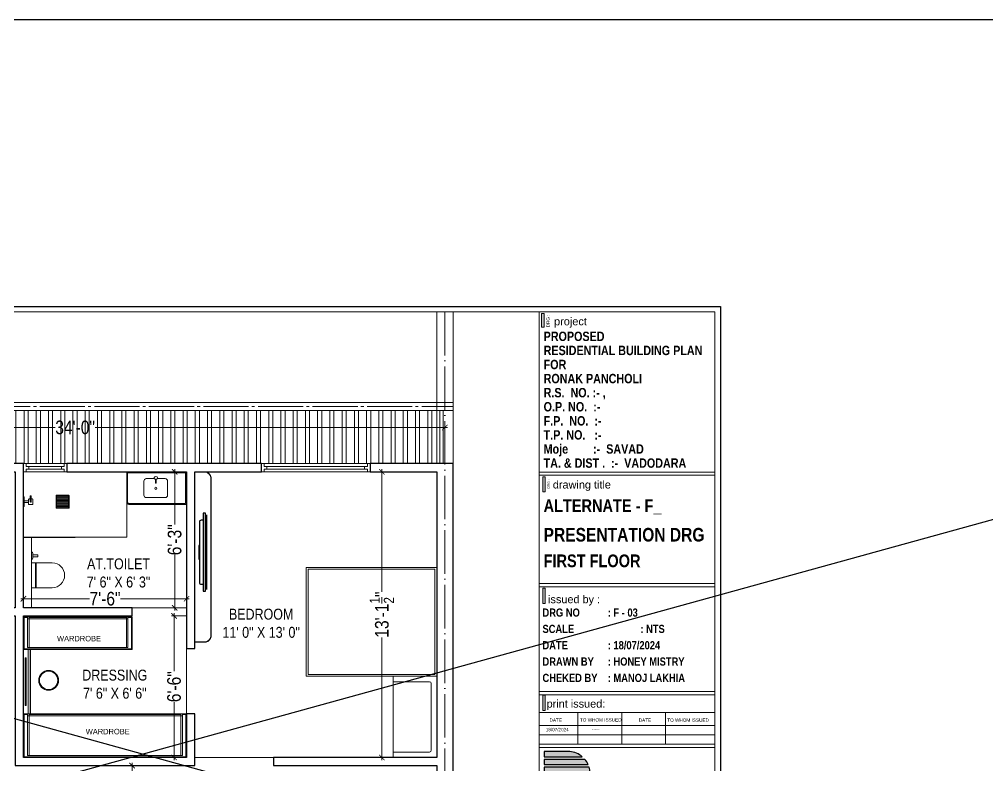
# Model space of a CAD drawing. Header units: millimetres. Extents: x 56222 to 120458, y -162468 to -121287.
# Drawn here: x 114978 to 115512, y -158295 to -157883 of the extents above; entities that cross this region are included whole.
import ezdxf

# ---------------------------------------------------------------- set-up
doc = ezdxf.new("R2010")
doc.units = ezdxf.units.MM
doc.header["$MEASUREMENT"] = 0
doc.header["$PDMODE"] = 35
doc.linetypes.add('ACAD_ISO04W100', pattern=[30, 24, -3, 0, -3])
doc.layers.get('Defpoints').update_dxf_attribs({"color": 220})
for name, color, linetype, lineweight in [('Farniture', 59, 'Continuous', 25), ('FIRST FLOOR', 7, 'Continuous', 9), ('FIRST FLOOR  ( PLINE )', 5, 'Continuous', 30), ('FIRST FLOOR ( DIM )', 250, 'Continuous', 9), ('FIRST FLOOR ( DW_RAIL )', 7, 'Continuous', 9), ('FIRST FLOOR ( TEXT )', 7, 'Continuous', 9), ('FURNITURE', 59, 'Continuous', 9), ('GROUND FLOOR', 7, 'Continuous', 9), ('SECOND FLOOR  ( PLINE )', 251, 'Continuous', 30), ('STAIRCASE', 45, 'Continuous', 25), ('X_GARDEN ( HATCH )', 251, 'Continuous', 9), ('X_SHEET', 7, 'Continuous', 9)]:
    doc.layers.add(name, color=color, linetype=linetype, lineweight=lineweight)
doc.styles.add("AR_0'-0", font='arial.ttf')
doc.styles.add('AR_6', font='arial.ttf', dxfattribs={"height": 6})
doc.styles.add("Cn_BT_0'-0", font='swissc.ttf')
doc.styles.add('Cn_BT_7½', font='swissc.ttf', dxfattribs={"height": 7.5})
doc.styles.add('KATHA', font='swissc.ttf')
doc.styles.add("KATHA'", font='swissc.ttf')
doc.styles.get("Standard").update_dxf_attribs({"font": 'arial.ttf', "height": 6})
doc.dimstyles.new('Cn_BT_7½', dxfattribs={"dimtxt": 9, "dimasz": 3, "dimexe": 1.5, "dimexo": 0, "dimgap": 0.09, "dimtad": 0, "dimdec": 3, "dimzin": 3, "dimdsep": 46, "dimlunit": 4, "dimtxsty": 'Cn_BT_7½', "dimblk": 'ARCHTICK', "dimcen": 0.09, "dimdle": 1.5, "dimclrd": 251, "dimclre": 251, "dimclrt": 14, "dimadec": 0, "dimazin": 0, "dimtfac": 0.75, "dimtdec": 3, "dimtofl": 0, "dimtmove": 0, "dimatfit": 3, "dimfxl": 0, "dimtolj": 1, "dimtzin": 0, "dimlwd": 15, "dimlwe": 15, "dimarcsym": 0})

# ---------------------------------------------------------------- blocks, each defined once
blk = doc.blocks.new('_ArchTick')
at = {"color": 0, "linetype": 'ByBlock', "const_width": 0.15}
blk.add_lwpolyline([(-0.5, -0.5), (0.5, 0.5)], dxfattribs=at)
blk = doc.blocks.new('*D300')
at = {"layer": 'Defpoints', "color": 0, "transparency": 16777216}
for p in [(115040.37, -158294.88), (115046.44, -158294.88), (115046.44, -158336.88)]:
    blk.add_point(p, dxfattribs=at)
at = {"layer": 'FIRST FLOOR ( DIM )', "color": 251, "lineweight": 15, "transparency": 16777216}
for p, q in [((115040.37, -158293.38), (115040.37, -158307.33)), ((115046.44, -158294.88), (115038.87, -158294.88)), ((115040.37, -158338.38), (115040.37, -158324.44)), ((115046.44, -158336.88), (115038.87, -158336.88))]:
    blk.add_line(p, q, dxfattribs=at)
at = {"layer": 'FIRST FLOOR ( DIM )', "color": 251, "lineweight": 15, "transparency": 16777216, "xscale": 3, "yscale": 3, "zscale": 3}
for p, rotation in [((115040.37, -158294.88), 90), ((115040.37, -158336.88), 270)]:
    blk.add_blockref('_ArchTick', p, dxfattribs=dict(at, rotation=rotation))
at = {"layer": 'FIRST FLOOR ( DIM )', "color": 14, "transparency": 16777216, "insert": (115040.37, -158315.88), "char_height": 7.5, "attachment_point": 5, "rotation": 90, "style": 'Cn_BT_7½'}
blk.add_mtext('\\A1;3\'-6"', dxfattribs=at)
blk = doc.blocks.new('*D299')
at = {"layer": 'Defpoints', "color": 0, "transparency": 16777216}
for p in [(115208.44, -158132.88), (115178.15, -158290.38), (115208.44, -158290.38)]:
    blk.add_point(p, dxfattribs=at)
at = {"layer": 'FIRST FLOOR ( DIM )', "color": 251, "lineweight": 15, "transparency": 16777216}
for p, q in [((115208.44, -158132.88), (115176.65, -158132.88)), ((115178.15, -158131.38), (115178.15, -158199.1)), ((115178.15, -158291.88), (115178.15, -158224.17)), ((115208.44, -158290.38), (115176.65, -158290.38))]:
    blk.add_line(p, q, dxfattribs=at)
at = {"layer": 'FIRST FLOOR ( DIM )', "color": 251, "lineweight": 15, "transparency": 16777216, "xscale": 3, "yscale": 3, "zscale": 3}
for p, rotation in [((115178.15, -158132.88), 90), ((115178.15, -158290.38), 270)]:
    blk.add_blockref('_ArchTick', p, dxfattribs=dict(at, rotation=rotation))
at = {"layer": 'FIRST FLOOR ( DIM )', "color": 14, "transparency": 16777216, "insert": (115178.15, -158211.63), "char_height": 7.5, "attachment_point": 5, "rotation": 90, "style": 'Cn_BT_7½'}
blk.add_mtext('\\A1;13\'-1{\\H0.750000x;\\S1/2;}"', dxfattribs=at)
blk = doc.blocks.new('*D298')
at = {"layer": 'Defpoints', "color": 0, "transparency": 16777216}
for p in [(115070.44, -158132.88), (115063.87, -158207.88), (115070.44, -158207.88)]:
    blk.add_point(p, dxfattribs=at)
at = {"layer": 'FIRST FLOOR ( DIM )', "color": 251, "lineweight": 15, "transparency": 16777216}
for p, q in [((115070.44, -158132.88), (115062.37, -158132.88)), ((115063.87, -158131.38), (115063.87, -158161.87)), ((115063.87, -158209.38), (115063.87, -158178.9)), ((115070.44, -158207.88), (115062.37, -158207.88))]:
    blk.add_line(p, q, dxfattribs=at)
at = {"layer": 'FIRST FLOOR ( DIM )', "color": 251, "lineweight": 15, "transparency": 16777216, "xscale": 3, "yscale": 3, "zscale": 3}
for p, rotation in [((115063.87, -158132.88), 90), ((115063.87, -158207.88), 270)]:
    blk.add_blockref('_ArchTick', p, dxfattribs=dict(at, rotation=rotation))
at = {"layer": 'FIRST FLOOR ( DIM )', "color": 14, "transparency": 16777216, "insert": (115063.87, -158170.38), "char_height": 7.5, "attachment_point": 5, "rotation": 90, "style": 'Cn_BT_7½'}
blk.add_mtext('\\A1;6\'-3"', dxfattribs=at)
blk = doc.blocks.new('*D297')
at = {"layer": 'Defpoints', "color": 0, "transparency": 16777216}
for p in [(115070.44, -158212.38), (115063.55, -158290.38), (115070.44, -158290.38)]:
    blk.add_point(p, dxfattribs=at)
at = {"layer": 'FIRST FLOOR ( DIM )', "color": 251, "lineweight": 15, "transparency": 16777216}
for p, q in [((115070.44, -158212.38), (115062.05, -158212.38)), ((115063.55, -158210.88), (115063.55, -158242.87)), ((115063.55, -158291.88), (115063.55, -158259.9)), ((115070.44, -158290.38), (115062.05, -158290.38))]:
    blk.add_line(p, q, dxfattribs=at)
at = {"layer": 'FIRST FLOOR ( DIM )', "color": 251, "lineweight": 15, "transparency": 16777216, "xscale": 3, "yscale": 3, "zscale": 3}
for p, rotation in [((115063.55, -158212.38), 90), ((115063.55, -158290.38), 270)]:
    blk.add_blockref('_ArchTick', p, dxfattribs=dict(at, rotation=rotation))
at = {"layer": 'FIRST FLOOR ( DIM )', "color": 14, "transparency": 16777216, "insert": (115063.55, -158251.38), "char_height": 7.5, "attachment_point": 5, "rotation": 90, "style": 'Cn_BT_7½'}
blk.add_mtext('\\A1;6\'-6"', dxfattribs=at)
blk = doc.blocks.new('*D295')
at = {"layer": 'Defpoints', "color": 0, "transparency": 16777216}
for p in [(115212.94, -158108.45), (114804.94, -158128.38), (115212.94, -158128.38)]:
    blk.add_point(p, dxfattribs=at)
at = {"layer": 'FIRST FLOOR ( DIM )', "color": 251, "lineweight": 15, "transparency": 16777216}
for p, q in [((114803.44, -158108.45), (114997.9, -158108.45)), ((114804.94, -158128.38), (114804.94, -158106.95)), ((115214.44, -158108.45), (115019.97, -158108.45)), ((115212.94, -158128.38), (115212.94, -158106.95))]:
    blk.add_line(p, q, dxfattribs=at)
at = {"layer": 'FIRST FLOOR ( DIM )', "color": 251, "lineweight": 15, "transparency": 16777216, "xscale": 3, "yscale": 3, "zscale": 3, "rotation": 180}
blk.add_blockref('_ArchTick', (114804.94, -158108.45), dxfattribs=at)
at = {"layer": 'FIRST FLOOR ( DIM )', "color": 251, "lineweight": 15, "transparency": 16777216, "xscale": 3, "yscale": 3, "zscale": 3}
blk.add_blockref('_ArchTick', (115212.94, -158108.45), dxfattribs=at)
at = {"layer": 'FIRST FLOOR ( DIM )', "color": 14, "transparency": 16777216, "insert": (115008.94, -158108.45), "char_height": 7.5, "attachment_point": 5, "style": 'Cn_BT_7½'}
blk.add_mtext('\\A1;34\'-0"', dxfattribs=at)
blk = doc.blocks.new('logo')
at = {"layer": 'STAIRCASE', "linetype": 'Continuous', "ltscale": 15}
h = blk.add_hatch(color=0, dxfattribs=at)
edge = h.paths.add_edge_path()
edge.add_line((52190.2, -8438.8), (52131.5, -8438.8))
edge.add_line((52131.5, -8438.8), (52131.5, -8450.8))
edge.add_line((52131.5, -8450.8), (52219.1, -8450.8))
edge.add_arc((52186.1, -8489.7), 51, 49.5898, 85.3906)
edge = h.paths.add_edge_path()
edge.add_line((52225, -8456.8), (52131.5, -8456.8))
edge.add_line((52131.5, -8456.8), (52131.5, -8468.8))
edge.add_line((52131.5, -8468.8), (52232.6, -8468.8))
edge.add_arc((52186.1, -8489.7), 51, 24.196, 40.1809)
edge = h.paths.add_edge_path()
edge.add_line((52234.8, -8474.7), (52131.5, -8474.7))
edge.add_line((52131.5, -8474.7), (52131.5, -8486.7))
edge.add_line((52131.5, -8486.7), (52237, -8486.7))
edge.add_arc((52186.1, -8489.7), 51, 3.3421, 17.076)
edge = h.paths.add_edge_path()
edge.add_line((52237, -8492.6), (52174.8, -8492.6))
edge.add_arc((52158.3, -8513.7), 26.8, 19.8001, 51.8901, ccw=False)
edge.add_line((52183.5, -8504.6), (52234.8, -8504.6))
edge.add_arc((52186.1, -8489.7), 51, 342.9464, 356.6794)
edge = h.paths.add_edge_path()
edge.add_line((52232.6, -8510.5), (52183.5, -8510.5))
edge.add_line((52183.5, -8510.5), (52183.5, -8522.5))
edge.add_line((52183.5, -8522.5), (52225.1, -8522.5))
edge.add_arc((52186.1, -8489.7), 51, 319.8472, 335.8275)
edge = h.paths.add_edge_path()
edge.add_line((52219.2, -8528.5), (52183.5, -8528.5))
edge.add_line((52183.5, -8528.5), (52183.5, -8540.5))
edge.add_line((52183.5, -8540.5), (52190.4, -8540.5))
edge.add_arc((52186.1, -8489.7), 51, 274.8693, 310.4434)
edge = h.paths.add_edge_path()
edge.add_line((52136, -8528.5), (52131.5, -8528.5))
edge.add_line((52131.5, -8528.5), (52131.5, -8540.5))
edge.add_line((52131.5, -8540.5), (52158.3, -8540.5))
edge.add_arc((52158.3, -8513.7), 26.8, 213.4982, 270, ccw=False)
edge = h.paths.add_edge_path()
edge.add_line((52131.5, -8513.7), (52131.5, -8522.5))
edge.add_line((52131.5, -8522.5), (52133, -8522.5))
edge.add_arc((52158.3, -8513.7), 26.8, 180, 199.307, ccw=False)
edge = h.paths.add_edge_path()
edge.add_line((52131.7, -8510.5), (52131.5, -8510.5))
edge.add_line((52131.5, -8510.5), (52131.5, -8513.7))
edge.add_arc((52158.3, -8513.7), 26.8, 173.2545, 180, ccw=False)
edge = h.paths.add_edge_path()
edge.add_line((52141.8, -8492.6), (52131.5, -8492.6))
edge.add_line((52131.5, -8492.6), (52131.5, -8504.6))
edge.add_line((52131.5, -8504.6), (52133.1, -8504.6))
edge.add_arc((52158.3, -8513.7), 26.8, 128.1099, 160.1999, ccw=False)
edge = h.paths.add_edge_path()
edge.add_arc((52158.3, -8513.7), 14.8, 0, 360)
at = {"layer": 'STAIRCASE', "color": 0, "linetype": 'Continuous', "ltscale": 15}
blk.add_line((52183.5, -8540.5), (52183.5, -8504.6), dxfattribs=at)
for points in [[(52190.2, -8438.8), (52131.5, -8438.8), (52131.5, -8450.8), (52219.1, -8450.8, 0.157494)], [(52225, -8456.8), (52131.5, -8456.8), (52131.5, -8468.8), (52232.6, -8468.8, 0.06986)], [(52234.8, -8474.7), (52131.5, -8474.7), (52131.5, -8486.7), (52237, -8486.7, 0.059998)], [(52141.8, -8492.6), (52131.5, -8492.6), (52131.5, -8504.6), (52133.1, -8504.6, -0.140942)], [(52237, -8492.6), (52174.8, -8492.6, -0.140942), (52183.5, -8504.6), (52234.8, -8504.6, 0.059993)], [(52131.7, -8510.5), (52131.5, -8510.5), (52131.5, -8513.7, -0.029441)], [(52131.5, -8513.7), (52131.5, -8522.5), (52133, -8522.5, -0.084443)], [(52232.6, -8510.5), (52183.5, -8510.5), (52183.5, -8522.5), (52225.1, -8522.5, 0.069841)], [(52136, -8528.5), (52131.5, -8528.5), (52131.5, -8540.5), (52158.3, -8540.5, -0.251655)], [(52219.2, -8528.5), (52183.5, -8528.5), (52183.5, -8540.5), (52190.4, -8540.5, 0.15648)]]:
    blk.add_lwpolyline(points, format="xyb", close=True, dxfattribs=at)
blk.add_circle((52158.3, -8513.7), 14.8, dxfattribs=at)
blk.add_arc((52158.3, -8513.7), 26.8, 19.8001, 270, dxfattribs=at)
blk = doc.blocks.new('A$C744D1EC1')
at = {"layer": 'FURNITURE'}
for p, q in [((-2.26, -0.39), (-2.26, 0)), ((-2.26, -0.39), (-2.26, 0)), ((0, -0.39), (0, 0)), ((0, -0.39), (0, 0)), ((2.26, -0.39), (2.26, 0)), ((2.26, -0.39), (2.26, 0)), ((-2.26, -0.39), (2.26, -0.39)), ((-2.26, -0.39), (2.26, -0.39)), ((-1.26, -2.56), (-1.26, -4.14)), ((-1.06, -2.36), (1.06, -2.36)), ((-1.06, -4.33), (1.06, -4.33)), ((-0.39, -0.39), (-0.39, -2.36)), ((0, -3.15), (2.56, -3.15)), ((0, -3.55), (2.56, -3.55)), ((0.39, -0.39), (0.39, -2.36)), ((1.26, -2.56), (1.26, -3.15)), ((1.26, -3.55), (1.26, -4.14))]:
    blk.add_line(p, q, dxfattribs=at)
for points in [[(-2.96, -15.14), (-2.96, -20.86, 0.414214), (-2.86, -20.96), (2.86, -20.96, 0.414214), (2.96, -20.86), (2.96, -15.14, 0.414214), (2.86, -15.04), (-2.86, -15.04, 0.414214)], [(-2.76, -15.34), (-2.76, -20.66, 0.414214), (-2.66, -20.76), (2.66, -20.76, 0.414214), (2.76, -20.66), (2.76, -15.34, 0.414214), (2.66, -15.24), (-2.66, -15.24, 0.414214)]]:
    blk.add_lwpolyline(points, format="xyb", close=True, dxfattribs=at)
for centre, radius in [((2.56, -3.35), 0.197), ((-2.21, -15.79), 0.0985), ((-2.21, -16.34), 0.0985), ((-2.21, -16.9), 0.0985), ((-2.21, -17.45), 0.0985), ((-1.66, -15.79), 0.0985), ((-1.66, -16.34), 0.0985), ((-1.66, -16.9), 0.0985), ((-1.66, -17.45), 0.0985), ((-1.1, -15.79), 0.0985), ((-1.1, -16.34), 0.0985), ((-1.1, -16.9), 0.0985), ((-1.1, -17.45), 0.0985), ((-0.55, -15.79), 0.0985), ((-0.55, -16.34), 0.0985), ((-0.55, -16.9), 0.0985), ((-0.55, -17.45), 0.0985), ((0, -15.79), 0.0985), ((0, -16.34), 0.0985), ((0, -16.9), 0.0985), ((0, -17.45), 0.0985), ((0.55, -15.79), 0.0985), ((0.55, -16.34), 0.0985), ((0.55, -16.9), 0.0985), ((0.55, -17.45), 0.0985), ((1.1, -15.79), 0.0985), ((1.1, -16.34), 0.0985), ((1.1, -16.9), 0.0985), ((1.1, -17.45), 0.0985), ((1.66, -15.79), 0.0985), ((1.66, -16.34), 0.0985), ((1.66, -16.9), 0.0985), ((1.66, -17.45), 0.0985), ((2.21, -15.79), 0.0985), ((2.21, -16.34), 0.0985), ((2.21, -16.9), 0.0985), ((2.21, -17.45), 0.0985), ((-2.21, -18), 0.0985), ((-2.21, -18.55), 0.0985), ((-2.21, -19.1), 0.0985), ((-2.21, -19.66), 0.0985), ((-2.21, -20.21), 0.0985), ((-1.66, -18), 0.0985), ((-1.66, -18.55), 0.0985), ((-1.66, -19.1), 0.0985), ((-1.66, -19.66), 0.0985), ((-1.66, -20.21), 0.0985), ((-1.1, -18), 0.0985), ((-1.1, -18.55), 0.0985), ((-1.1, -19.1), 0.0985), ((-1.1, -19.66), 0.0985), ((-1.1, -20.21), 0.0985), ((-0.55, -18), 0.0985), ((-0.55, -18.55), 0.0985), ((-0.55, -19.1), 0.0985), ((-0.55, -19.66), 0.0985), ((-0.55, -20.21), 0.0985), ((0, -18), 0.0985), ((0, -18.55), 0.0985), ((0, -19.1), 0.0985), ((0, -19.66), 0.0985), ((0, -20.21), 0.0985), ((0.55, -18), 0.0985), ((0.55, -18.55), 0.0985), ((0.55, -19.1), 0.0985), ((0.55, -19.66), 0.0985), ((0.55, -20.21), 0.0985), ((1.1, -18), 0.0985), ((1.1, -18.55), 0.0985), ((1.1, -19.1), 0.0985), ((1.1, -19.66), 0.0985), ((1.1, -20.21), 0.0985), ((1.66, -18), 0.0985), ((1.66, -18.55), 0.0985), ((1.66, -19.1), 0.0985), ((1.66, -19.66), 0.0985), ((1.66, -20.21), 0.0985), ((2.21, -18), 0.0985), ((2.21, -18.55), 0.0985), ((2.21, -19.1), 0.0985), ((2.21, -19.66), 0.0985), ((2.21, -20.21), 0.0985)]:
    blk.add_circle(centre, radius, dxfattribs=at)
for centre, start, end in [((-1.06, -2.56), 90, 180), ((-1.06, -4.14), 180, 270), ((0, -3.35), 90, 270), ((1.06, -2.56), 0, 90), ((1.06, -4.14), 270, 0)]:
    blk.add_arc(centre, 0.197, start, end, dxfattribs=at)
blk = doc.blocks.new('tv')
at = {"layer": 'Farniture'}
for points in [[(47049.68, -94850.89), (47017.64, -94850.89), (47017.64, -94849.96), (47049.68, -94849.96)], [(47048.97, -94849.55), (47018.36, -94849.55), (47018.36, -94849.43), (47048.97, -94849.43)], [(47048.62, -94849.96), (47018.71, -94849.96), (47018.71, -94849.55), (47048.62, -94849.55)], [(47030.87, -94852.22), (47036.46, -94852.22), (47036.46, -94852.63), (47030.87, -94852.63)]]:
    blk.add_lwpolyline(points, close=True, dxfattribs=at)
blk.add_lwpolyline([(47046.93, -94850.89), (47020.39, -94850.89), (47020.39, -94851.6, 0.414214), (47021.02, -94852.22), (47046.31, -94852.22, 0.414214), (47046.93, -94851.6)], format="xyb", close=True, dxfattribs=at)
blk = doc.blocks.new('dfg')
at = {"layer": 'FURNITURE'}
for p, q in [((295086.03, -103322.89), (295099.32, -103322.89)), ((295086.03, -103322.89), (295086.03, -103338.95)), ((295088.5, -103338.95), (295088.5, -103322.89)), ((295089.07, -103338.95), (295089.07, -103322.89)), ((295086.03, -103338.95), (295099.32, -103338.95))]:
    blk.add_line(p, q, dxfattribs=at)
for points in [[(295086.89, -103316.98), (295086.89, -103319.57, -0.455818), (295086.08, -103320.57), (295086.03, -103320.57), (295086.03, -103315.98), (295086.08, -103315.98, -0.455818)], [(295090.07, -103317.91), (295090.07, -103318.8, -0.414214), (295089.82, -103319.05), (295086.89, -103319.05), (295086.89, -103317.66), (295089.82, -103317.66, -0.414214)]]:
    blk.add_lwpolyline(points, format="xyb", close=True, dxfattribs=at)
blk.add_arc((295099.32, -103330.92), 8.03, 270, 90, dxfattribs=at)
blk = doc.blocks.new('*D290')
at = {"layer": 'Defpoints', "color": 0, "transparency": 16777216}
for p in [(114980.44, -158207.88), (115070.44, -158202.89), (115070.44, -158207.88)]:
    blk.add_point(p, dxfattribs=at)
at = {"layer": 'FIRST FLOOR ( DIM )', "color": 251, "lineweight": 15, "transparency": 16777216}
for p, q in [((114980.44, -158207.88), (114980.44, -158201.39)), ((115070.44, -158207.88), (115070.44, -158201.39)), ((114978.94, -158202.89), (115016.91, -158202.89)), ((115071.94, -158202.89), (115033.96, -158202.89))]:
    blk.add_line(p, q, dxfattribs=at)
at = {"layer": 'FIRST FLOOR ( DIM )', "color": 251, "lineweight": 15, "transparency": 16777216, "xscale": 3, "yscale": 3, "zscale": 3, "rotation": 180}
blk.add_blockref('_ArchTick', (114980.44, -158202.89), dxfattribs=at)
at = {"layer": 'FIRST FLOOR ( DIM )', "color": 251, "lineweight": 15, "transparency": 16777216, "xscale": 3, "yscale": 3, "zscale": 3}
blk.add_blockref('_ArchTick', (115070.44, -158202.89), dxfattribs=at)
at = {"layer": 'FIRST FLOOR ( DIM )', "color": 14, "transparency": 16777216, "insert": (115025.44, -158202.89), "char_height": 7.5, "attachment_point": 5, "style": 'Cn_BT_7½'}
blk.add_mtext('\\A1;7\'-6"', dxfattribs=at)

msp = doc.modelspace()

# ---------------------------------------------------------------- hatches: boundary and pattern name
at = {"layer": 'X_GARDEN ( HATCH )'}
h = msp.add_hatch(dxfattribs=at)
h.set_pattern_fill('ANSI32', color=45, scale=18, angle=45, style=0)
h.set_pattern_definition([(90, (7986.503, -2e-10), (-6.75, 1e-15), []), (90, (7988.753, 2.25), (-6.75, 1e-15), [])])
h.paths.add_polyline_path([(114804.09001, -158099.13434), (115212.09001, -158099.13434), (115212.09001, -158128.38434), (114804.09001, -158128.38434)])
at = {"layer": 'X_SHEET', "ltscale": 0.25}
h = msp.add_hatch(color=0, dxfattribs=at)
h.dxf.hatch_style = 1
h.paths.add_polyline_path([(115268.21027, -158135.63267), (115266.90629, -158135.63267), (115266.90629, -158144.01967), (115268.21027, -158144.01967)])
h = msp.add_hatch(color=0, dxfattribs=at)
h.dxf.hatch_style = 1
h.paths.add_polyline_path([(115268.21034, -158197.03508), (115266.90636, -158197.03508), (115266.90636, -158205.42209), (115268.21034, -158205.42209)])
h = msp.add_hatch(color=0, dxfattribs=at)
h.dxf.hatch_style = 1
h.paths.add_polyline_path([(115268.20755, -158256.02364), (115266.90357, -158256.02364), (115266.90357, -158264.41065), (115268.20755, -158264.41065)])

# ---------------------------------------------------------------- linework, layer by layer
at = {"layer": 'Defpoints'}
msp.add_lwpolyline([(115364.97113, -158576.66741), (114677.70766, -158576.66741), (114677.70766, -158041.7346), (115364.97113, -158041.7346)], close=True, dxfattribs=at)
at = {"layer": 'FIRST FLOOR', "color": 1, "linetype": 'ACAD_ISO04W100'}
msp.add_line((115212.93568, -158044.7346), (115212.93568, -158444.88434), dxfattribs=at)
at = {"layer": 'FIRST FLOOR'}
for p, q in [((115217.43568, -158128.38434), (114804.93568, -158128.38434)), ((114980.43568, -158128.38434), (114980.43568, -158207.88434)), ((115070.43568, -158132.88434), (114980.43568, -158132.88434)), ((115004.43568, -158128.38434), (115004.43568, -158132.88434)), ((115070.43568, -158132.88434), (115070.43568, -158290.38434)), ((115074.93568, -158132.88434), (115074.93568, -158230.38434)), ((115208.43568, -158132.88434), (115074.93568, -158132.88434)), ((115111.68568, -158132.88434), (115111.68568, -158128.38434)), ((115171.68568, -158132.88434), (115171.68568, -158128.38434)), ((115208.43568, -158132.88434), (115208.43568, -158290.38434)), ((115217.43568, -158128.38434), (115217.43568, -158444.88434)), ((115070.43568, -158207.88434), (114980.43568, -158207.88434)), ((115040.43568, -158207.88434), (115040.43568, -158212.38434)), ((114980.43568, -158212.38434), (114980.43568, -158290.38434)), ((115040.43568, -158212.38434), (114980.43568, -158212.38434)), ((115074.93568, -158230.38434), (115070.43568, -158230.38434)), ((115074.93568, -158266.38434), (115070.43568, -158266.38434)), ((115074.93568, -158266.38434), (115074.93568, -158294.88434)), ((115070.43568, -158290.38434), (114980.43568, -158290.38434)), ((115208.43568, -158290.38434), (115074.93568, -158290.38434)), ((115118.43568, -158290.38434), (115118.43568, -158294.88434)), ((115074.93568, -158294.88434), (114975.93568, -158294.88434)), ((115208.43568, -158294.88434), (115118.43568, -158294.88434)), ((115208.43568, -158294.88434), (115208.43568, -158435.88434))]:
    msp.add_line(p, q, dxfattribs=at)
at = {"layer": 'FIRST FLOOR  ( PLINE )'}
for points in [[(114813.93568, -158132.88434), (114975.93568, -158132.88434), (114975.93568, -158207.88434), (114963.93568, -158207.88434), (114963.93568, -158212.38434), (114975.93568, -158212.38434), (114975.93568, -158294.88434), (115074.93568, -158294.88434), (115074.93568, -158266.38434), (115070.43568, -158266.38434), (115070.43568, -158290.38434), (114980.43568, -158290.38434), (114980.43568, -158212.38434), (115040.43568, -158212.38434), (115040.43568, -158207.88434), (114980.43568, -158207.88434), (114980.43568, -158128.38434), (114804.93568, -158128.38434), (114804.93568, -158183.88434), (114813.93568, -158183.88434)], [(115074.93568, -158132.88434), (115111.68568, -158132.88434), (115111.68568, -158128.38434), (115004.43568, -158128.38434), (115004.43568, -158132.88434), (115070.43568, -158132.88434), (115070.43568, -158230.38434), (115074.93568, -158230.38434)], [(115217.43568, -158128.38434), (115171.68568, -158128.38434), (115171.68568, -158132.88434), (115208.43568, -158132.88434), (115208.43568, -158290.38434), (115118.43568, -158290.38434), (115118.43568, -158294.88434), (115208.43568, -158294.88434), (115208.43568, -158435.88434), (115191.93568, -158435.88434), (115191.93568, -158444.88434), (115217.43568, -158444.88434)]]:
    msp.add_lwpolyline(points, close=True, dxfattribs=at)
at = {"layer": 'FIRST FLOOR ( DW_RAIL )'}
for points in [[(115004.43568, -158128.38434), (115002.93568, -158128.38434), (115002.93568, -158129.88434), (115001.43568, -158129.88434), (115001.43568, -158131.38434), (114983.43568, -158131.38434), (114983.43568, -158129.88434), (114981.93568, -158129.88434), (114981.93568, -158128.38434), (114980.43568, -158128.38434), (114980.43568, -158132.88434), (114981.93568, -158132.88434), (114981.93568, -158131.38434), (114983.43568, -158131.38434), (114983.43568, -158129.88434), (115001.43568, -158129.88434), (115001.43568, -158131.38434), (115002.93568, -158131.38434), (115002.93568, -158132.88434), (115004.43568, -158132.88434), (115004.43568, -158128.38434), (114980.43568, -158128.38434), (114980.43568, -158132.88434), (115004.43568, -158132.88434)], [(115171.68568, -158128.38434), (115170.18568, -158128.38434), (115170.18568, -158129.88434), (115168.68568, -158129.88434), (115168.68568, -158131.38434), (115114.68568, -158131.38434), (115114.68568, -158129.88434), (115113.18568, -158129.88434), (115113.18568, -158128.38434), (115111.68568, -158128.38434), (115111.68568, -158132.88434), (115113.18568, -158132.88434), (115113.18568, -158131.38434), (115114.68568, -158131.38434), (115114.68568, -158129.88434), (115168.68568, -158129.88434), (115168.68568, -158131.38434), (115170.18568, -158131.38434), (115170.18568, -158132.88434), (115171.68568, -158132.88434), (115171.68568, -158128.38434), (115111.68568, -158128.38434), (115111.68568, -158132.88434), (115171.68568, -158132.88434)]]:
    msp.add_lwpolyline(points, close=True, dxfattribs=at)
at = {"layer": 'FURNITURE'}
for p, q in [((115037.43568, -158168.97816), (115037.43568, -158132.88316)), ((115037.43568, -158168.97816), (114980.43568, -158168.97816)), ((115184.43584, -158245.63493), (115184.43919, -158290.38569))]:
    msp.add_line(p, q, dxfattribs=at)
at = {"layer": 'FURNITURE', "color": 5, "lineweight": 30, "ltscale": 10000}
for p, q in [((115037.43568, -158132.88316), (115037.43568, -158150.88896)), ((114980.43568, -158168.97816), (115008.93568, -158168.97816))]:
    msp.add_line(p, q, dxfattribs=at)
at = {"layer": 'FURNITURE'}
for points in [[(115070.43568, -158132.88316), (115037.43568, -158132.88316), (115037.43568, -158149.69044, 0.422613335), (115038.62026, -158150.88892), (115070.43568, -158150.88896)], [(115069.93568, -158133.38316), (115037.93568, -158133.38316), (115037.93568, -158149.69617, 0.425307349), (115038.61785, -158150.38892), (115069.93568, -158150.38896)], [(115083.79246, -158135.98738, 0.283198222), (115081.08518, -158133.02761), (115074.93571, -158133.02761), (115074.93565, -158226.74225), (115081.08518, -158226.74225, 0.283177914), (115083.79241, -158223.78276)], [(115083.73597, -158135.99275, 0.282251932), (115081.07725, -158133.08411), (115074.93571, -158133.08411), (115074.93565, -158226.68575), (115081.07725, -158226.68575, 0.282231485), (115083.73591, -158223.77739)], [(115083.93574, -158135.97393, 0.285508079), (115081.10504, -158132.88434), (115074.93568, -158132.88434), (115074.93568, -158226.88552), (115081.10504, -158226.88552, 0.285488109), (115083.93568, -158223.79622)]]:
    msp.add_lwpolyline(points, format="xyb", close=True, dxfattribs=at)
for points in [[(115054.33341, -158136.65725), (115058.60518, -158136.65713, -0.414213562), (115059.93741, -158137.98928), (115059.93763, -158145.7888, -0.414213562), (115058.60548, -158147.12102), (115048.22417, -158147.12132, -0.414213562), (115046.89194, -158145.78917), (115046.89171, -158137.98965, -0.414213562), (115048.22386, -158136.65743), (115052.6981, -158136.6573)], [(115054.33341, -158136.65725), (115058.60518, -158136.65713, -0.414213562), (115059.93741, -158137.98928), (115059.93763, -158145.7888, -0.414213562), (115058.60548, -158147.12102), (115048.22417, -158147.12132, -0.414213562), (115046.89194, -158145.78917), (115046.89171, -158137.98965, -0.414213562), (115048.22386, -158136.65743), (115052.6981, -158136.6573)], [(115184.43583, -158245.63476), (115208.43568, -158245.63493), (115208.43573, -158290.38552), (115184.43919, -158290.38552), (115184.43882, -158287.38632), (115204.43872, -158287.38622, 0.414212148), (115205.43872, -158286.38622), (115205.43524, -158249.63484, 0.41420313), (115204.43525, -158248.63486), (115184.43582, -158248.63473), (115184.43584, -158245.63476)]]:
    msp.add_lwpolyline(points, format="xyb", dxfattribs=at)
for points in [[(115053.20291, -158137.01003), (115053.20297, -158139.11226), (115053.7393, -158139.11225), (115053.73923, -158137.01002)], [(115053.20291, -158137.01003), (115053.20297, -158139.11226), (115053.7393, -158139.11225), (115053.73923, -158137.01002)], [(114984.93568, -158207.88434), (114980.43568, -158207.88434), (114980.43568, -158168.97816), (114984.93568, -158168.97816)], [(115208.43568, -158185.63493), (115136.43568, -158185.63493), (115136.43568, -158245.63493), (115208.43568, -158245.63493)], [(115207.43568, -158186.63493), (115137.43568, -158186.63493), (115137.43568, -158244.63493), (115207.43568, -158244.63493)], [(114981.35036, -158235.52326), (114981.96015, -158235.52326), (114981.96015, -158261.74424), (114981.35036, -158261.74424)]]:
    msp.add_lwpolyline(points, close=True, dxfattribs=at)
for points in [[(114980.43568, -158212.88316), (114980.43568, -158230.88316), (115040.43568, -158230.88316), (115040.43568, -158212.88316), (114980.43568, -158212.88316), (114980.43568, -158213.62073), (114980.82361, -158213.62073), (114980.82361, -158213.23281), (114982.76322, -158213.23281), (114982.76322, -158229.71939), (115038.10815, -158229.71939), (115038.10815, -158213.23281), (115040.04776, -158213.23281), (115040.04776, -158230.49523), (114980.82361, -158230.49523), (114980.82361, -158213.23281), (114982.76322, -158213.23281), (114982.76322, -158214.00865), (114983.53906, -158214.00865), (114983.53906, -158213.23281), (115037.3323, -158213.23281), (115037.3323, -158214.00865), (115038.10815, -158214.00865), (115038.10815, -158229.71939), (115037.3323, -158229.71939), (115037.3323, -158214.00865), (114983.53906, -158214.00865), (114983.53906, -158229.71939), (114983.53906, -158214.00865), (114982.76322, -158214.00865), (114982.76322, -158213.23281), (114980.82361, -158213.23281), (114980.82361, -158213.62073), (114980.43568, -158213.62073)], [(114983.09572, -158230.88316), (114983.09572, -158266.38434), (114980.43568, -158266.38434), (114980.43568, -158230.88316), (114983.09572, -158230.88316), (114983.09572, -158266.38434)], [(114984.30791, -158230.88316), (114984.30791, -158266.38434), (114981.93568, -158266.38434)], [(114984.19441, -158230.88316), (114984.19441, -158266.38434), (114981.93568, -158266.38434)], [(114980.43568, -158266.38434), (114980.43568, -158290.38434), (115070.43568, -158290.38434), (115070.43568, -158266.38434), (114980.43568, -158266.38434), (114980.43568, -158267.12191), (114980.82361, -158267.12191), (114980.82361, -158266.73399), (114982.76322, -158266.73399), (114982.76322, -158289.22057), (115068.10815, -158289.22057), (115068.10815, -158266.73399), (115070.04776, -158266.73399), (115070.04776, -158289.99642), (114980.82361, -158289.99642), (114980.82361, -158266.73399), (114982.76322, -158266.73399), (114982.76322, -158267.50983), (114983.53906, -158267.50983), (114983.53906, -158266.73399), (115067.3323, -158266.73399), (115067.3323, -158267.50983), (115068.10815, -158267.50983), (115068.10815, -158289.22057), (115067.3323, -158289.22057), (115067.3323, -158267.50983), (114983.53906, -158267.50983), (114983.53906, -158289.22057), (114983.53906, -158267.50983), (114982.76322, -158267.50983), (114982.76322, -158266.73399), (114980.82361, -158266.73399), (114980.82361, -158267.12191), (114980.43568, -158267.12191)]]:
    msp.add_lwpolyline(points, dxfattribs=at)
for centre, radius in [((115053.47121, -158141.96588), 0.61313), ((115053.47121, -158141.96588), 0.61313), ((114994.33138, -158247.88375), 5.48927), ((114994.33138, -158247.88375), 5.05583)]:
    msp.add_circle(centre, radius, dxfattribs=at)
msp.add_arc((115053.51575, -158136.29436), 0.89457, 284.4675998, 249.5307368, dxfattribs=at)
msp.add_arc((115053.51575, -158136.29436), 0.89457, 284.4675998, 249.5307368, dxfattribs=at)
at = {"layer": 'GROUND FLOOR'}
for p, q in [((115208.43568, -158044.7346), (115208.43568, -158128.38434)), ((115217.43568, -158044.7346), (115217.43568, -158573.66741)), ((114717.18568, -158094.63434), (115212.93568, -158094.63434)), ((114717.18568, -158094.63434), (115217.43568, -158094.63434)), ((114720.84001, -158099.13434), (115212.09001, -158099.13434)), ((114722.53136, -158099.13434), (115217.43568, -158099.13434))]:
    msp.add_line(p, q, dxfattribs=at)
at = {"layer": 'GROUND FLOOR', "color": 1, "linetype": 'ACAD_ISO04W100'}
for p, q in [((114718.59001, -158096.88434), (115212.09001, -158096.88434)), ((114719.43568, -158096.88434), (115217.43568, -158096.88434))]:
    msp.add_line(p, q, dxfattribs=at)
at = {"layer": 'SECOND FLOOR  ( PLINE )'}
for p, q in [((113576.41025, -158693.39293), (116516.02946, -157883.44022)), ((113576.41025, -157883.44022), (116516.02946, -158693.39293))]:
    msp.add_line(p, q, dxfattribs=at)
at = {"layer": 'X_GARDEN ( HATCH )', "color": 14}
msp.add_lwpolyline([(114804.09001, -158099.13434), (115212.09001, -158099.13434), (115212.09001, -158128.38434), (114804.09001, -158128.38434)], close=True, dxfattribs=at)
at = {"layer": 'X_SHEET', "color": 0, "linetype": 'Continuous', "lineweight": 9}
for p, q in [((115264.99619, -158265.64659), (115361.9683, -158265.64659)), ((115286.26927, -158265.64659), (115286.26927, -158283.0363)), ((115310.50535, -158265.64659), (115310.50535, -158283.0363)), ((115334.73269, -158265.64659), (115334.73269, -158283.0363)), ((115361.9683, -158272.69067), (115264.99672, -158272.69067)), ((115361.9683, -158277.86349), (115264.99727, -158277.86349))]:
    msp.add_line(p, q, dxfattribs=at)
at = {"layer": 'X_SHEET', "color": 5, "lineweight": 30}
msp.add_lwpolyline([(113576.41025, -157883.44022), (116516.02946, -157883.44022), (116516.02946, -158693.39293), (113576.41025, -158693.39293)], close=True, dxfattribs=at)
at = {"layer": 'X_SHEET'}
for points in [[(115364.97108, -158576.66741), (114677.7076, -158576.66741), (114677.7076, -158041.7346), (115364.97108, -158041.7346)], [(114680.7076, -158573.66741), (115264.99792, -158573.66741), (115264.99792, -158044.7346), (114680.7076, -158044.7346)], [(115264.99782, -158133.02889), (115361.97102, -158133.02889), (115361.97105, -158044.7346), (115264.99782, -158044.7346)], [(115264.99782, -158044.7346), (115361.97102, -158044.7346), (115361.97111, -158573.66741), (115264.99792, -158573.66741)], [(115361.97105, -158134.8257), (115264.99782, -158134.8257), (115264.99782, -158194.44622), (115361.97105, -158194.44622)], [(115264.99782, -158196.24304), (115361.97105, -158196.24304), (115361.97105, -158254.01279), (115264.99782, -158254.01279)], [(115264.99782, -158283.0363), (115361.9683, -158283.0363), (115361.9683, -158255.80961), (115264.99782, -158255.80961)], [(115264.99782, -158284.83312), (115361.97105, -158284.83312), (115361.97105, -158336.00421), (115264.99782, -158336.00421)]]:
    msp.add_lwpolyline(points, close=True, dxfattribs=at)
at = {"layer": 'X_SHEET', "color": 0, "ltscale": 0.25}
for points in [[(115266.34338, -158045.59542), (115267.67497, -158045.59542), (115267.67497, -158053.09086), (115266.34338, -158053.09086)], [(115266.90629, -158135.63267), (115268.21027, -158135.63267), (115268.21027, -158144.01967), (115266.90629, -158144.01967)], [(115266.90636, -158197.03508), (115268.21034, -158197.03508), (115268.21034, -158205.42209), (115266.90636, -158205.42209)], [(115266.90357, -158256.02364), (115268.20755, -158256.02364), (115268.20755, -158264.41065), (115266.90357, -158264.41065)]]:
    msp.add_lwpolyline(points, close=True, dxfattribs=at)
msp.add_solid([(115267.67497, -158053.09086), (115266.34338, -158053.09086), (115267.67497, -158045.59542), (115266.34338, -158045.59542)], dxfattribs=at)

# ---------------------------------------------------------------- block references
at = {"layer": 'FURNITURE', "linetype": 'Continuous', "xscale": 1.200000000076199, "yscale": 1.200000000076199, "zscale": 1.200000000076199, "rotation": 90.00018639057082}
msp.add_blockref('A$C744D1EC1', (114980.43568, -158149.38404), dxfattribs=at)
at = {"layer": 'FURNITURE', "xscale": -1.342294704634696, "yscale": 1.342294704634696, "zscale": 1.34229470471346, "rotation": 270}
msp.add_blockref('tv', (242397.40099, -221310.25395), dxfattribs=at)
at = {"layer": 'FURNITURE', "color": 5, "xscale": 0.8549999999813735, "yscale": 0.8549999999813735, "zscale": 0.8549999999813735}
msp.add_blockref('dfg', (-137313.61985, -69841.99442), dxfattribs=at)
at = {"layer": 'STAIRCASE', "color": 251, "linetype": 'Continuous', "xscale": 0.2395125656039454, "yscale": 0.2395125656039454, "zscale": 0.2395125656039454}
msp.add_blockref('logo', (102781.645, -156265.91121), dxfattribs=at)

# ---------------------------------------------------------------- texts
at = {"layer": 'FIRST FLOOR ( TEXT )', "char_height": 6, "attachment_point": 5, "style": 'KATHA'}
for s, insert in [('AT.TOILET\\P7\' 6" X 6\' 3"', (115032.90925, -158188.68873)), ('BEDROOM\\P11\' 0" X 13\' 0"', (115111.58061, -158216.42466)), ('DRESSING\\P7\' 6" X 6\' 6"', (115030.85405, -158250.02049))]:
    msp.add_mtext(s, dxfattribs=dict(at, insert=insert))
at = {"layer": 'FURNITURE', "color": 250, "char_height": 3, "attachment_point": 5, "style": "KATHA'"}
for insert in [(115011.09027, -158224.88316), (115026.93568, -158276.13919)]:
    msp.add_mtext('WARDROBE', dxfattribs=dict(at, insert=insert))
at = {"layer": 'X_SHEET', "color": 0, "ltscale": 0.25, "insert": (115268.9657, -158053.18033), "char_height": 1.800426, "width": 7.7193255, "attachment_point": 1, "rotation": 90, "style": "AR_0'-0"}
msp.add_mtext('DRG :', dxfattribs=at)
at = {"layer": 'X_SHEET', "color": 0, "ltscale": 0.25, "attachment_point": 1}
for s, insert, char_height, style in [('{\\fSwis721 Ex BT|b0|i0|c0|p34;project}', (115273.1861, -158047.77905), 4.3210236, 'AR_6'), ('{\\fSwis721 Cn BT|b1|i0|c0|p34;PRESENTATION DRG}', (115267.40997, -158163.82721), 7.5, 'KATHA'), ('{\\fSwis721 Cn BT|b1|i0|c0|p34;FIRST FLOOR}', (115267.40997, -158178.47268), 7, 'KATHA')]:
    msp.add_mtext(s, dxfattribs=dict(at, insert=insert, char_height=char_height, style=style))
at = {"layer": 'X_SHEET', "color": 0, "linetype": 'Continuous', "attachment_point": 1, "style": "Cn_BT_0'-0"}
for s, insert, char_height, line_spacing_factor in [('{\\fSwis721 Cn BT|b1|i0|c0|p34;PROPOSED\\PRESIDENTIAL BUILDING PLAN\\PFOR\\P\\C5;RONAK PANCHOLI  \\C1; \\C29;\\P\\C0;R.S.  NO. :- , \\PO.P. NO.  :-      \\PF.P.  NO.  :-          \\PT.P. NO.   :-  \\PMoje ^I    :-  SAVAD\\PTA. & DIST .  :-  VADODARA}', (115267.43381, -158055.60884), 5.1745668, 0.9), ('\\A1;{\\fSwis721 Cn BT|b1|i0|c0|p34;DRG NO ^I: F - 03 \\PSCALE ^I^I: NTS\\PDATE ^I^I: 18/07/2024\\P\\A0;DRAWN BY ^I: HONEY MISTRY\\PCHEKED BY ^I: MANOJ LAKHIA}', (115266.8001, -158208.24965), 4.5, 1.2)]:
    msp.add_mtext(s, dxfattribs=dict(at, insert=insert, char_height=char_height, line_spacing_factor=line_spacing_factor))
at = {"layer": 'X_SHEET', "color": 0, "ltscale": 0.25, "insert": (115269.51598, -158142.07574), "char_height": 1.289322, "attachment_point": 1, "rotation": 90}
msp.add_mtext('DRG :', dxfattribs=at)
at = {"layer": 'X_SHEET', "color": 0, "ltscale": 0.25, "char_height": 4.2977407, "attachment_point": 1}
for s, insert in [('{\\fSwis721 Ex BT|b0|i0|c0|p34;drawing title}', (115272.51842, -158137.79663)), ('issued by :', (115269.88121, -158201.02884)), ('{\\fArial|b0|i0|c0|p34;print issued:}', (115269.08571, -158258.60203))]:
    msp.add_mtext(s, dxfattribs=dict(at, insert=insert))
at = {"layer": 'X_SHEET', "color": 1, "ltscale": 0.25, "insert": (115267.40997, -158148.09057), "char_height": 7, "attachment_point": 1, "style": 'KATHA'}
msp.add_mtext('{\\fSwis721 Cn BT|b1|i0|c0|p34;ALTERNATE - F_}', dxfattribs=at)
at = {"layer": 'X_SHEET', "color": 0, "linetype": 'Continuous', "char_height": 1.8382165, "attachment_point": 1}
for s, insert in [('{\\fArial|b0|i0|c0|p34;DATE}', (115270.72384, -158268.89769)), ('{\\fArial|b0|i0|c0|p34;TO WHOM ISSUED}', (115287.46441, -158268.73951)), ('{\\fArial|b0|i0|c0|p34;DATE}', (115319.89199, -158268.89769)), ('{\\fArial|b0|i0|c0|p34;TO WHOM ISSUED}', (115335.64641, -158268.89769)), ('{\\fArial|b0|i0|c0|p34;-----}', (115293.99336, -158273.91233))]:
    msp.add_mtext(s, dxfattribs=dict(at, insert=insert))
at = {"layer": 'X_SHEET', "color": 0, "linetype": 'Continuous', "insert": (115268.63502, -158274.07051), "char_height": 1.838217, "attachment_point": 1, "style": 'KATHA'}
msp.add_mtext('18/07/2024', dxfattribs=at)

# ---------------------------------------------------------------- dimensions: what is measured, and where the dimension line sits
at = {"layer": 'FIRST FLOOR ( DIM )'}
for base, p1, p2, picture, middle in [((115212.93568, -158108.44971), (114804.93568, -158128.38434), (115212.93568, -158128.38434), '*D295', (115008.93568, -158108.44971)), ((115070.43568, -158202.8899), (114980.43568, -158207.88434), (115070.43568, -158207.88434), '*D290', (115025.43568, -158202.8899))]:
    dim = msp.add_linear_dim(base=base, p1=p1, p2=p2, dimstyle='Cn_BT_7½', dxfattribs=at)
    dim.commit()
    dim.dimension.update_dxf_attribs({"geometry": picture, "text_midpoint": middle})
for base, p1, p2, picture, middle in [((115063.86748, -158207.88434), (115070.43568, -158132.88434), (115070.43568, -158207.88434), '*D298', (115063.86748, -158170.38434)), ((115178.15126, -158290.38434), (115208.43568, -158132.88434), (115208.43568, -158290.38434), '*D299', (115178.15126, -158211.63434)), ((115063.54853, -158290.38434), (115070.43568, -158212.38434), (115070.43568, -158290.38434), '*D297', (115063.54853, -158251.38434)), ((115040.37438, -158294.88434), (115046.43568, -158336.88434), (115046.43568, -158294.88434), '*D300', (115040.37438, -158315.88434))]:
    dim = msp.add_linear_dim(base=base, p1=p1, p2=p2, angle=90, dimstyle='Cn_BT_7½', dxfattribs=at)
    dim.commit()
    dim.dimension.update_dxf_attribs({"geometry": picture, "text_midpoint": middle})

doc.saveas('drawing.dxf')
